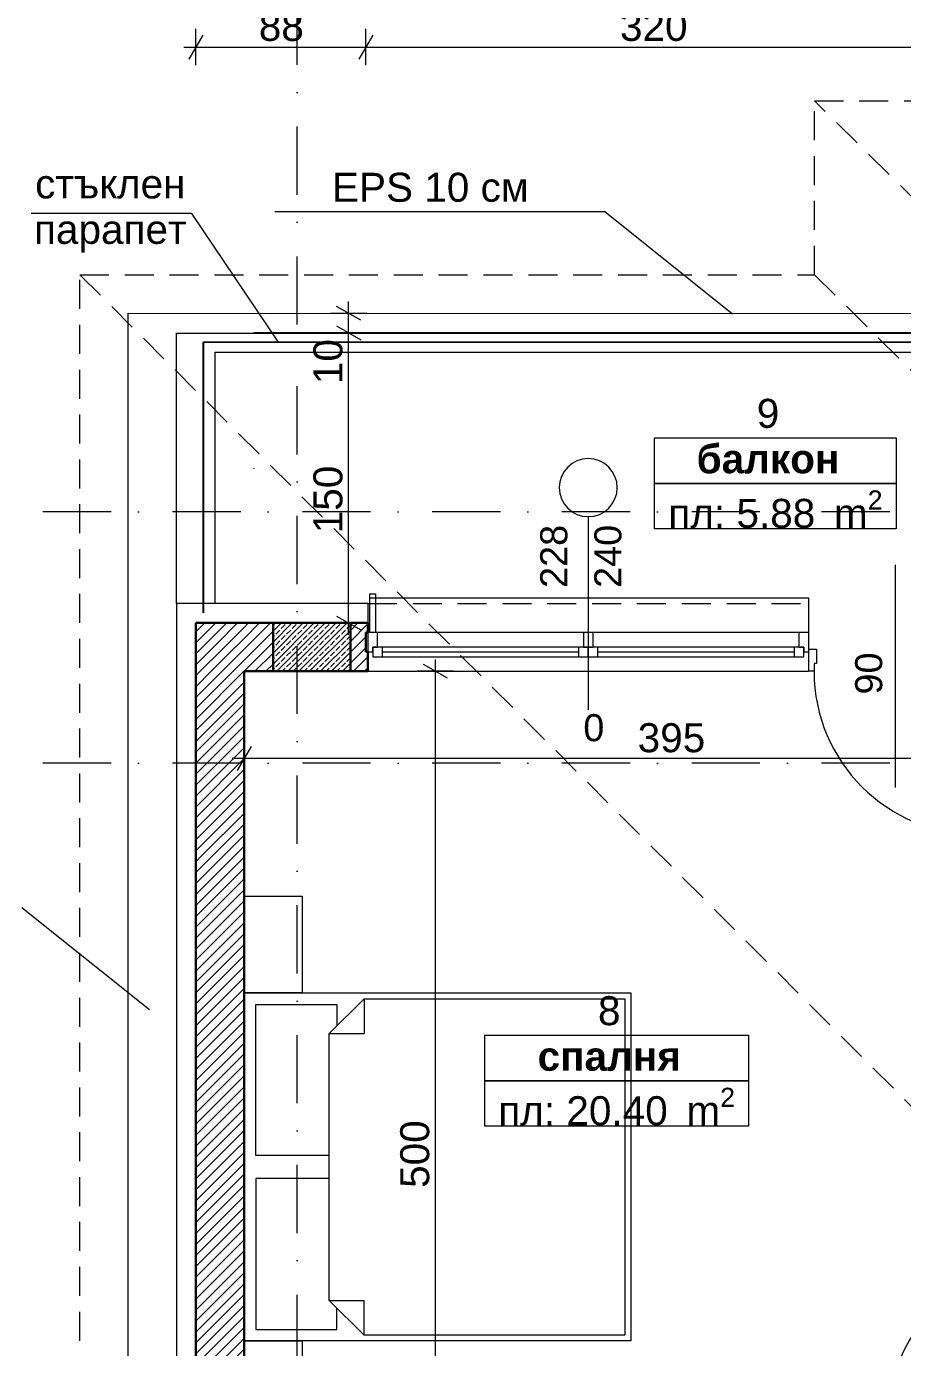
# Model space of a CAD drawing. Header units: centimetres. Extents: x -1463 to 1537, y -1556 to 644.
# Drawn here: x -976 to -523, y -382 to 302 of the extents above; entities that cross this region are included whole.
import ezdxf

# ---------------------------------------------------------------- set-up
doc = ezdxf.new("R2010")
doc.units = ezdxf.units.CM
doc.header["$MEASUREMENT"] = 0
doc.linetypes.add('Dashed', pattern=[23.2, 15, -8.2])
doc.linetypes.add('Dot & Dashed', pattern=[67.027776, 35.277777, -17.638888, 0, -14.111111])
for name, color, linetype in [('fill', 7, 'Continuous'), ('колони', 7, 'Continuous'), ('линии', 7, 'Continuous'), ('обзавеждане', 7, 'Continuous'), ('оси', 7, 'Continuous'), ('парапет', 7, 'Continuous'), ('площи', 7, 'Continuous'), ('размери', 7, 'Continuous'), ('стени', 7, 'Continuous'), ('стълби', 7, 'Continuous')]:
    doc.layers.add(name, color=color, linetype=linetype)
doc.styles.add('GENERATED_STYLE_1', font='arial.ttf')
doc.styles.add('GENERATED_STYLE_2', font='arial.ttf')
doc.styles.add('GENERATED_STYLE_4', font='arial.ttf')
doc.dimstyles.new('GENERATED_STYLE__1', dxfattribs={"dimtxt": 15, "dimasz": 9.5, "dimexe": 0.18, "dimexo": 0.0625, "dimgap": 0, "dimtad": 1, "dimzin": 0, "dimdsep": 46, "dimtxsty": 'GENERATED_STYLE_1', "dimblk": 'ARROWHEAD_2', "dimblk1": 'ARROWHEAD_2', "dimblk2": 'ARROWHEAD_2', "dimcen": 0.09, "dimse1": 1, "dimse2": 1, "dimclrd": 151, "dimclre": 151, "dimclrt": 7, "dimadec": 0, "dimazin": 0, "dimtfac": 1, "dimtdec": 4, "dimtmove": 0, "dimatfit": 3, "dimfxl": 0, "dimtolj": 1, "dimtzin": 0, "dimarcsym": 0})
doc.dimstyles.new('GENERATED_STYLE__2', dxfattribs={"dimtxt": 15, "dimasz": 9.5, "dimexe": 0.18, "dimexo": 0.0625, "dimgap": 0, "dimtad": 1, "dimtih": 1, "dimtoh": 1, "dimzin": 0, "dimdsep": 46, "dimtxsty": 'GENERATED_STYLE_1', "dimblk": 'ARROWHEAD_2', "dimblk1": 'ARROWHEAD_2', "dimblk2": 'ARROWHEAD_2', "dimcen": 0.09, "dimse1": 1, "dimse2": 1, "dimclrd": 151, "dimclre": 151, "dimclrt": 7, "dimadec": 0, "dimazin": 0, "dimtfac": 1, "dimtdec": 4, "dimtmove": 0, "dimatfit": 3, "dimfxl": 0, "dimtolj": 1, "dimtzin": 0, "dimarcsym": 0})
doc.dimstyles.new('GENERATED_STYLE__3', dxfattribs={"dimtxt": 15, "dimasz": 9.5, "dimexe": 0.18, "dimexo": 0.0625, "dimgap": 0, "dimtad": 1, "dimzin": 0, "dimdsep": 46, "dimtxsty": 'GENERATED_STYLE_1', "dimblk": 'ARROWHEAD_2', "dimblk1": 'ARROWHEAD_2', "dimblk2": 'ARROWHEAD_2', "dimcen": 0.09, "dimse1": 1, "dimse2": 1, "dimclrd": 151, "dimclre": 151, "dimclrt": 7, "dimadec": 0, "dimazin": 0, "dimtfac": 1, "dimtdec": 4, "dimtmove": 2, "dimatfit": 3, "dimfxl": 0, "dimtolj": 1, "dimtzin": 0, "dimarcsym": 0})
pattern_1 = [(45, (0, 0), (-2.828427, 2.828427), [])]

# ---------------------------------------------------------------- blocks, each defined once
blk = doc.blocks.new('*D6')
at = {"layer": 'размери', "color": 151, "linetype": 'Continuous', "lineweight": 13}
for p, q in [((-764.5, -531.97), (-764.5, -31.97)), ((-755.13, -531.97), (-773.88, -531.97)), ((-764.5, -543.97), (-764.5, -531.97))]:
    blk.add_line(p, q, dxfattribs=at)
at = {"layer": 'размери', "color": 161, "linetype": 'Continuous', "lineweight": 13}
for p, q in [((-770.75, -528.36), (-758.25, -535.58)), ((-770.75, -540.36), (-758.25, -547.58))]:
    blk.add_line(p, q, dxfattribs=at)
blk = doc.blocks.new('ARROWHEAD_2')
at = {"color": 0, "linetype": 'Continuous', "lineweight": 0}
for p, q in [((0, 0), (-1, 0)), ((-0.378, -0.655), (0.378, 0.655))]:
    blk.add_line(p, q, dxfattribs=at)
blk = doc.blocks.new('*D7')
at = {"layer": 'размери', "color": 151, "linetype": 'Continuous', "lineweight": 13}
for p, q in [((-764.5, -31.97), (-764.5, -25.86)), ((-755.13, -31.97), (-773.88, -31.97)), ((-764.5, -531.97), (-764.5, -31.97))]:
    blk.add_line(p, q, dxfattribs=at)
at = {"layer": 'размери', "color": 161, "linetype": 'Continuous', "lineweight": 13}
for p, q in [((-758.25, -35.58), (-770.75, -28.36)), ((-770.75, -528.36), (-758.25, -535.58))]:
    blk.add_line(p, q, dxfattribs=at)
at = {"layer": 'размери', "color": 7, "lineweight": 30, "insert": (-767.5, -299.13), "char_height": 15, "attachment_point": 7, "rotation": 90, "style": 'GENERATED_STYLE_1'}
blk.add_mtext('\\A1;{\\pql;\\fArial|b0|i0|c204|p0;\\W1.000000;500}', dxfattribs=at)
blk = doc.blocks.new('*D12')
at = {"layer": 'размери', "color": 151, "linetype": 'Continuous', "lineweight": 13}
for p, q in [((-863.44, -67.64), (-863.44, -86.39)), ((-468.44, -67.64), (-468.44, -86.39)), ((-863.44, -77.02), (-869.56, -77.02)), ((-468.44, -77.02), (-863.44, -77.02)), ((-443.44, -77.02), (-468.44, -77.02))]:
    blk.add_line(p, q, dxfattribs=at)
at = {"layer": 'размери', "color": 161, "linetype": 'Continuous', "lineweight": 13}
for p, q in [((-859.83, -70.77), (-867.05, -83.27)), ((-472.05, -83.27), (-464.83, -70.77))]:
    blk.add_line(p, q, dxfattribs=at)
at = {"layer": 'размери', "color": 7, "lineweight": 30, "insert": (-659.89, -74.02), "char_height": 15, "attachment_point": 7, "style": 'GENERATED_STYLE_1'}
blk.add_mtext('\\A1;{\\pql;\\fArial|b0|i0|c204|p0;\\W1.000000;395}', dxfattribs=at)
blk = doc.blocks.new('*D15')
at = {"layer": 'размери', "color": 151, "linetype": 'Continuous', "lineweight": 13}
for p, q in [((-809.41, 143.03), (-809.41, 153.17)), ((-800.04, 143.03), (-818.79, 143.03)), ((-809.41, -6.97), (-809.41, 143.03)), ((-800.04, -6.97), (-818.79, -6.97)), ((-809.41, -13.08), (-809.41, -6.97))]:
    blk.add_line(p, q, dxfattribs=at)
at = {"layer": 'размери', "color": 161, "linetype": 'Continuous', "lineweight": 13}
for p, q in [((-815.66, 146.64), (-803.16, 139.42)), ((-815.66, -3.36), (-803.16, -10.58))]:
    blk.add_line(p, q, dxfattribs=at)
at = {"layer": 'размери', "color": 7, "lineweight": 30, "char_height": 15, "attachment_point": 7, "rotation": 90, "style": 'GENERATED_STYLE_1'}
for s, insert in [('\\A1;{\\pql;\\fArial|b0|i0|c204|p0;\\W1.000000;10}', (-812.41, 116.54)), ('\\A1;{\\pql;\\fArial|b0|i0|c204|p0;\\W1.000000;150}', (-812.41, 39.43))]:
    blk.add_mtext(s, dxfattribs=dict(at, insert=insert))
blk = doc.blocks.new('*D16')
at = {"layer": 'размери', "color": 151, "linetype": 'Continuous', "lineweight": 13}
for p, q in [((-809.41, 153.17), (-809.41, 159.28)), ((-800.04, 153.17), (-818.79, 153.17)), ((-809.41, 143.03), (-809.41, 153.17))]:
    blk.add_line(p, q, dxfattribs=at)
at = {"layer": 'размери', "color": 161, "linetype": 'Continuous', "lineweight": 13}
for p, q in [((-803.16, 149.56), (-815.66, 156.78)), ((-815.66, 146.64), (-803.16, 139.42))]:
    blk.add_line(p, q, dxfattribs=at)
blk = doc.blocks.new('*D28')
at = {"layer": 'размери', "color": 161, "linetype": 'Continuous', "lineweight": 13}
for p, q in [((-1045, -3.36), (-1032.5, -10.58)), ((-1045, -553.36), (-1032.5, -560.58))]:
    blk.add_line(p, q, dxfattribs=at)
at = {"layer": 'размери', "color": 151, "linetype": 'Continuous', "lineweight": 13}
for p, q in [((-1038.75, -556.97), (-1038.75, -6.97)), ((-1029.38, -556.97), (-1048.13, -556.97))]:
    blk.add_line(p, q, dxfattribs=at)
at = {"layer": 'размери', "color": 7, "lineweight": 30, "insert": (-1041.75, -299.13), "char_height": 15, "attachment_point": 7, "rotation": 90, "style": 'GENERATED_STYLE_1'}
blk.add_mtext('\\A1;{\\pql;\\fArial|b0|i0|c204|p0;\\W1.000000;550}', dxfattribs=at)
blk = doc.blocks.new('*D29')
at = {"layer": 'размери', "color": 151, "linetype": 'Continuous', "lineweight": 13}
for p, q in [((-1038.75, 120.53), (-1038.75, 163.03)), ((-1029.38, 120.53), (-1048.13, 120.53)), ((-1038.75, -6.97), (-1038.75, 120.53)), ((-1029.38, -6.97), (-1048.13, -6.97)), ((-1038.75, -556.97), (-1038.75, -6.97))]:
    blk.add_line(p, q, dxfattribs=at)
at = {"layer": 'размери', "color": 161, "linetype": 'Continuous', "lineweight": 13}
for p, q in [((-1045, 124.14), (-1032.5, 116.92)), ((-1045, -3.36), (-1032.5, -10.58))]:
    blk.add_line(p, q, dxfattribs=at)
at = {"layer": 'размери', "color": 7, "lineweight": 30, "char_height": 15, "attachment_point": 7, "rotation": 90, "style": 'GENERATED_STYLE_1'}
for s, insert in [('\\A1;{\\pql;\\fArial|b0|i0|c204|p0;\\W1.000000;42.5}', (-1041.75, 76.88)), ('\\A1;{\\pql;\\fArial|b0|i0|c204|p0;\\W1.000000;127.5}', (-1041.75, 11.02))]:
    blk.add_mtext(s, dxfattribs=dict(at, insert=insert))
blk = doc.blocks.new('*D30')
at = {"layer": 'размери', "color": 151, "linetype": 'Continuous', "lineweight": 13}
for p, q in [((-1038.75, 163.03), (-1038.75, 173.03)), ((-1029.38, 163.03), (-1048.13, 163.03)), ((-1038.75, 120.53), (-1038.75, 163.03))]:
    blk.add_line(p, q, dxfattribs=at)
at = {"layer": 'размери', "color": 161, "linetype": 'Continuous', "lineweight": 13}
for p, q in [((-1045, 166.64), (-1032.5, 159.42)), ((-1045, 124.14), (-1032.5, 116.92))]:
    blk.add_line(p, q, dxfattribs=at)
blk = doc.blocks.new('*D31')
at = {"layer": 'размери', "color": 151, "linetype": 'Continuous', "lineweight": 13}
for p, q in [((-1038.75, 173.03), (-1038.75, 179.14)), ((-1029.38, 173.03), (-1048.13, 173.03)), ((-1038.75, 163.03), (-1038.75, 173.03))]:
    blk.add_line(p, q, dxfattribs=at)
at = {"layer": 'размери', "color": 161, "linetype": 'Continuous', "lineweight": 13}
for p, q in [((-1032.5, 169.42), (-1045, 176.64)), ((-1045, 166.64), (-1032.5, 159.42))]:
    blk.add_line(p, q, dxfattribs=at)
at = {"layer": 'размери', "color": 7, "lineweight": 30, "insert": (-1041.75, 176.64), "char_height": 15, "attachment_point": 7, "rotation": 90, "style": 'GENERATED_STYLE_1'}
blk.add_mtext('\\A1;{\\pql;\\fArial|b0|i0|c204|p0;\\W1.000000;10}', dxfattribs=at)
blk = doc.blocks.new('*D38')
at = {"layer": 'размери', "color": 161, "linetype": 'Continuous', "lineweight": 13}
for p, q in [((-1075, -28.36), (-1062.5, -35.58)), ((-1075, -528.36), (-1062.5, -535.58))]:
    blk.add_line(p, q, dxfattribs=at)
at = {"layer": 'размери', "color": 151, "linetype": 'Continuous', "lineweight": 13}
for p, q in [((-1068.75, -531.97), (-1068.75, -31.97)), ((-1059.38, -531.97), (-1078.13, -531.97))]:
    blk.add_line(p, q, dxfattribs=at)
at = {"layer": 'размери', "color": 7, "lineweight": 30, "char_height": 15, "attachment_point": 7, "rotation": 90, "style": 'GENERATED_STYLE_1'}
for s, insert in [('\\A1;{\\pql;\\fArial|b0|i0|c204|p0;\\W1.000000;25}', (-1071.75, -58.46)), ('\\A1;{\\pql;\\fArial|b0|i0|c204|p0;\\W1.000000;500}', (-1071.75, -310.57))]:
    blk.add_mtext(s, dxfattribs=dict(at, insert=insert))
blk = doc.blocks.new('*D39')
at = {"layer": 'размери', "color": 151, "linetype": 'Continuous', "lineweight": 13}
for p, q in [((-1068.75, -6.97), (-1068.75, 138.03)), ((-1059.38, -6.97), (-1078.13, -6.97)), ((-1068.75, -31.97), (-1068.75, -6.97)), ((-1059.38, -31.97), (-1078.13, -31.97)), ((-1068.75, -531.97), (-1068.75, -31.97))]:
    blk.add_line(p, q, dxfattribs=at)
at = {"layer": 'размери', "color": 161, "linetype": 'Continuous', "lineweight": 13}
for p, q in [((-1075, -3.36), (-1062.5, -10.58)), ((-1075, -28.36), (-1062.5, -35.58))]:
    blk.add_line(p, q, dxfattribs=at)
blk = doc.blocks.new('*D40')
at = {"layer": 'размери', "color": 151, "linetype": 'Continuous', "lineweight": 13}
for p, q in [((-1068.75, 138.03), (-1068.75, 163.03)), ((-1059.38, 138.03), (-1078.13, 138.03)), ((-1068.75, -6.97), (-1068.75, 138.03))]:
    blk.add_line(p, q, dxfattribs=at)
at = {"layer": 'размери', "color": 161, "linetype": 'Continuous', "lineweight": 13}
for p, q in [((-1075, 141.64), (-1062.5, 134.42)), ((-1075, -3.36), (-1062.5, -10.58))]:
    blk.add_line(p, q, dxfattribs=at)
at = {"layer": 'размери', "color": 7, "lineweight": 30, "char_height": 15, "attachment_point": 7, "rotation": 90, "style": 'GENERATED_STYLE_1'}
for s, insert in [('\\A1;{\\pql;\\fArial|b0|i0|c204|p0;\\W1.000000;25}', (-1071.75, 111.54)), ('\\A1;{\\pql;\\fArial|b0|i0|c204|p0;\\W1.000000;145}', (-1071.75, 36.93))]:
    blk.add_mtext(s, dxfattribs=dict(at, insert=insert))
blk = doc.blocks.new('*D41')
at = {"layer": 'размери', "color": 151, "linetype": 'Continuous', "lineweight": 13}
for p, q in [((-1068.75, 163.03), (-1068.75, 173.03)), ((-1059.38, 163.03), (-1078.13, 163.03)), ((-1068.75, 138.03), (-1068.75, 163.03))]:
    blk.add_line(p, q, dxfattribs=at)
at = {"layer": 'размери', "color": 161, "linetype": 'Continuous', "lineweight": 13}
for p, q in [((-1075, 166.64), (-1062.5, 159.42)), ((-1075, 141.64), (-1062.5, 134.42))]:
    blk.add_line(p, q, dxfattribs=at)
blk = doc.blocks.new('*D42')
at = {"layer": 'размери', "color": 151, "linetype": 'Continuous', "lineweight": 13}
for p, q in [((-1068.75, 173.03), (-1068.75, 179.14)), ((-1059.38, 173.03), (-1078.13, 173.03)), ((-1068.75, 163.03), (-1068.75, 173.03))]:
    blk.add_line(p, q, dxfattribs=at)
at = {"layer": 'размери', "color": 161, "linetype": 'Continuous', "lineweight": 13}
for p, q in [((-1062.5, 169.42), (-1075, 176.64)), ((-1075, 166.64), (-1062.5, 159.42))]:
    blk.add_line(p, q, dxfattribs=at)
at = {"layer": 'размери', "color": 7, "lineweight": 30, "insert": (-1071.75, 176.64), "char_height": 15, "attachment_point": 7, "rotation": 90, "style": 'GENERATED_STYLE_1'}
blk.add_mtext('\\A1;{\\pql;\\fArial|b0|i0|c204|p0;\\W1.000000;10}', dxfattribs=at)
blk = doc.blocks.new('*D43')
at = {"layer": 'размери', "color": 151, "linetype": 'Continuous', "lineweight": 13}
for p, q in [((-1098.75, 173.03), (-1098.75, 179.14)), ((-1089.38, 173.03), (-1108.13, 173.03)), ((-1098.75, -1076.97), (-1098.75, 173.03)), ((-1089.38, -1076.97), (-1108.13, -1076.97)), ((-1098.75, -1083.08), (-1098.75, -1076.97))]:
    blk.add_line(p, q, dxfattribs=at)
at = {"layer": 'размери', "color": 161, "linetype": 'Continuous', "lineweight": 13}
for p, q in [((-1092.5, 169.42), (-1105, 176.64)), ((-1105, -1073.36), (-1092.5, -1080.58))]:
    blk.add_line(p, q, dxfattribs=at)
at = {"layer": 'размери', "color": 7, "lineweight": 30, "insert": (-1101.75, -477.71), "char_height": 15, "attachment_point": 7, "rotation": 90, "style": 'GENERATED_STYLE_1'}
blk.add_mtext('\\A1;{\\pql;\\fArial|b0|i0|c204|p0;\\W1.000000;1\xa0250}', dxfattribs=at)
blk = doc.blocks.new('*D49')
at = {"layer": 'размери', "color": 151, "linetype": 'Continuous', "lineweight": 13}
for p, q in [((-1128.75, 173.03), (-1128.75, 179.14)), ((-1119.38, 173.03), (-1138.13, 173.03)), ((-1128.75, 50.53), (-1128.75, 173.03))]:
    blk.add_line(p, q, dxfattribs=at)
at = {"layer": 'размери', "color": 161, "linetype": 'Continuous', "lineweight": 13}
for p, q in [((-1122.5, 169.42), (-1135, 176.64)), ((-1135, 54.14), (-1122.5, 46.92))]:
    blk.add_line(p, q, dxfattribs=at)
at = {"layer": 'размери', "color": 7, "lineweight": 30, "insert": (-1131.75, 86.04), "char_height": 15, "attachment_point": 7, "rotation": 90, "style": 'GENERATED_STYLE_1'}
blk.add_mtext('\\A1;{\\pql;\\fArial|b0|i0|c204|p0;\\W1.000000;122.5}', dxfattribs=at)
blk = doc.blocks.new('*D73')
at = {"layer": 'размери', "color": 151, "linetype": 'Continuous', "lineweight": 13}
for p, q in [((641.02, 173.03), (641.02, 179.14)), ((650.39, 173.03), (631.64, 173.03)), ((641.02, -1076.97), (641.02, 173.03)), ((650.39, -1076.97), (631.64, -1076.97)), ((641.02, -1083.08), (641.02, -1076.97))]:
    blk.add_line(p, q, dxfattribs=at)
at = {"layer": 'размери', "color": 161, "linetype": 'Continuous', "lineweight": 13}
for p, q in [((647.27, 169.42), (634.77, 176.64)), ((634.77, -1073.36), (647.27, -1080.58))]:
    blk.add_line(p, q, dxfattribs=at)
at = {"layer": 'размери', "color": 7, "lineweight": 30, "insert": (638.02, -477.71), "char_height": 15, "attachment_point": 7, "rotation": 90, "style": 'GENERATED_STYLE_1'}
blk.add_mtext('\\A1;{\\pql;\\fArial|b0|i0|c204|p0;\\W1.000000;1\xa0250}', dxfattribs=at)
blk = doc.blocks.new('*D80')
at = {"layer": 'размери', "color": 161, "linetype": 'Continuous', "lineweight": 13}
for p, q in [((-884.83, 297.11), (-892.05, 284.61)), ((-796.83, 297.11), (-804.05, 284.61))]:
    blk.add_line(p, q, dxfattribs=at)
at = {"layer": 'размери', "color": 151, "linetype": 'Continuous', "lineweight": 13}
for p, q in [((-888.44, 281.49), (-888.44, 300.24)), ((-800.44, 281.49), (-800.44, 300.24)), ((-894.56, 290.86), (-888.44, 290.86)), ((-888.44, 290.86), (-800.44, 290.86))]:
    blk.add_line(p, q, dxfattribs=at)
at = {"layer": 'размери', "color": 7, "lineweight": 30, "insert": (-855.88, 293.86), "char_height": 15, "attachment_point": 7, "style": 'GENERATED_STYLE_1'}
blk.add_mtext('\\A1;{\\pql;\\fArial|b0|i0|c204|p0;\\W1.000000;88}', dxfattribs=at)
blk = doc.blocks.new('*D81')
at = {"layer": 'размери', "color": 161, "linetype": 'Continuous', "lineweight": 13}
for p, q in [((-796.83, 297.11), (-804.05, 284.61)), ((-476.83, 297.11), (-484.05, 284.61))]:
    blk.add_line(p, q, dxfattribs=at)
at = {"layer": 'размери', "color": 151, "linetype": 'Continuous', "lineweight": 13}
for p, q in [((-800.44, 281.49), (-800.44, 300.24)), ((-480.44, 281.49), (-480.44, 300.24)), ((-800.44, 290.86), (-480.44, 290.86))]:
    blk.add_line(p, q, dxfattribs=at)
at = {"layer": 'размери', "color": 7, "lineweight": 30, "char_height": 15, "attachment_point": 7, "style": 'GENERATED_STYLE_1'}
for s, insert in [('\\A1;{\\pql;\\fArial|b0|i0|c204|p0;\\W1.000000;320}', (-669.05, 293.86)), ('\\A1;{\\pql;\\fArial|b0|i0|c204|p0;\\W1.000000;12}', (-506.94, 293.86))]:
    blk.add_mtext(s, dxfattribs=dict(at, insert=insert))
blk = doc.blocks.new('*D89')
at = {"layer": 'размери', "color": 151, "linetype": 'Continuous', "lineweight": 13}
for p, q in [((-898.44, 311.49), (-898.44, 330.24)), ((-888.44, 311.49), (-888.44, 330.24)), ((-904.56, 320.86), (-898.44, 320.86)), ((-898.44, 320.86), (-888.44, 320.86))]:
    blk.add_line(p, q, dxfattribs=at)
at = {"layer": 'размери', "color": 161, "linetype": 'Continuous', "lineweight": 13}
for p, q in [((-894.83, 327.11), (-902.05, 314.61)), ((-884.83, 327.11), (-892.05, 314.61))]:
    blk.add_line(p, q, dxfattribs=at)
at = {"layer": 'размери', "color": 7, "lineweight": 30, "insert": (-924.94, 323.86), "char_height": 15, "attachment_point": 7, "style": 'GENERATED_STYLE_1'}
blk.add_mtext('\\A1;{\\pql;\\fArial|b0|i0|c204|p0;\\W1.000000;10}', dxfattribs=at)
blk = doc.blocks.new('*D90')
at = {"layer": 'размери', "color": 151, "linetype": 'Continuous', "lineweight": 13}
for p, q in [((-888.44, 311.49), (-888.44, 330.24)), ((-863.44, 311.49), (-863.44, 330.24)), ((-888.44, 320.86), (-863.44, 320.86))]:
    blk.add_line(p, q, dxfattribs=at)
at = {"layer": 'размери', "color": 161, "linetype": 'Continuous', "lineweight": 13}
for p, q in [((-884.83, 327.11), (-892.05, 314.61)), ((-859.83, 327.11), (-867.05, 314.61))]:
    blk.add_line(p, q, dxfattribs=at)
blk = doc.blocks.new('*D91')
at = {"layer": 'размери', "color": 151, "linetype": 'Continuous', "lineweight": 13}
for p, q in [((-863.44, 311.49), (-863.44, 330.24)), ((-468.44, 311.49), (-468.44, 330.24)), ((-863.44, 320.86), (-468.44, 320.86))]:
    blk.add_line(p, q, dxfattribs=at)
at = {"layer": 'размери', "color": 161, "linetype": 'Continuous', "lineweight": 13}
for p, q in [((-859.83, 327.11), (-867.05, 314.61)), ((-464.83, 327.11), (-472.05, 314.61))]:
    blk.add_line(p, q, dxfattribs=at)
at = {"layer": 'размери', "color": 7, "lineweight": 30, "char_height": 15, "attachment_point": 7, "style": 'GENERATED_STYLE_1'}
for s, insert in [('\\A1;{\\pql;\\fArial|b0|i0|c204|p0;\\W1.000000;25}', (-859.83, 323.86)), ('\\A1;{\\pql;\\fArial|b0|i0|c204|p0;\\W1.000000;395}', (-683.1, 323.86)), ('\\A1;{\\pql;\\fArial|b0|i0|c204|p0;\\W1.000000;25}', (-494.94, 323.86))]:
    blk.add_mtext(s, dxfattribs=dict(at, insert=insert))
blk = doc.blocks.new('*D98')
at = {"layer": 'размери', "color": 151, "linetype": 'Continuous', "lineweight": 13}
for p, q in [((-898.44, 371.49), (-898.44, 390.24)), ((-835.94, 371.49), (-835.94, 390.24)), ((-904.56, 380.86), (-898.44, 380.86)), ((-898.44, 380.86), (-835.94, 380.86))]:
    blk.add_line(p, q, dxfattribs=at)
at = {"layer": 'размери', "color": 161, "linetype": 'Continuous', "lineweight": 13}
for p, q in [((-894.83, 387.11), (-902.05, 374.61)), ((-832.33, 387.11), (-839.55, 374.61))]:
    blk.add_line(p, q, dxfattribs=at)
at = {"layer": 'размери', "color": 7, "lineweight": 30, "insert": (-887.21, 383.86), "char_height": 15, "attachment_point": 7, "style": 'GENERATED_STYLE_1'}
blk.add_mtext('\\A1;{\\pql;\\fArial|b0|i0|c204|p0;\\W1.000000;62.5}', dxfattribs=at)
blk = doc.blocks.new('*D131')
at = {"layer": 'размери', "color": 161, "linetype": 'Continuous', "lineweight": 13}
for p, q in [((-894.83, 357.11), (-902.05, 344.61)), ((422.95, 344.61), (430.17, 357.11))]:
    blk.add_line(p, q, dxfattribs=at)
at = {"layer": 'размери', "color": 151, "linetype": 'Continuous', "lineweight": 13}
for p, q in [((-898.44, 341.49), (-898.44, 360.24)), ((426.56, 341.49), (426.56, 360.24)), ((-904.56, 350.86), (-898.44, 350.86)), ((-898.44, 350.86), (426.56, 350.86)), ((426.56, 350.86), (432.67, 350.86))]:
    blk.add_line(p, q, dxfattribs=at)
at = {"layer": 'размери', "color": 7, "lineweight": 30, "insert": (-261.68, 353.86), "char_height": 15, "attachment_point": 7, "style": 'GENERATED_STYLE_1'}
blk.add_mtext('\\A1;{\\pql;\\fArial|b0|i0|c204|p0;\\W1.000000;1\xa0325}', dxfattribs=at)

msp = doc.modelspace()

# ---------------------------------------------------------------- hatches: boundary and pattern name
at = {"layer": 'fill', "linetype": 'Continuous', "lineweight": 13}
h = msp.add_hatch(dxfattribs=at)
h.set_pattern_fill('Common_Brick', color=253, style=0, pattern_type=2)
h.set_pattern_definition(pattern_1)
h.paths.add_polyline_path([(-863.443, -31.968), (-888.443, -6.968), (-888.443, -31.968)])
h = msp.add_hatch(dxfattribs=at)
h.set_pattern_fill('Common_Brick', color=253, style=0, pattern_type=2)
h.set_pattern_definition(pattern_1)
h.paths.add_polyline_path([(-863.443, -6.968), (-888.443, -6.968), (-863.443, -31.968)])
h = msp.add_hatch(dxfattribs=at)
h.set_pattern_fill('Common_Brick', color=253, style=0, pattern_type=2)
h.set_pattern_definition(pattern_1)
h.paths.add_polyline_path([(-863.443, -31.968), (-848.443, -31.968), (-848.443, -6.968), (-863.443, -6.968)])
at = {"layer": 'fill', "linetype": 'Continuous', "lineweight": 5}
h = msp.add_hatch(dxfattribs=at)
h.set_pattern_fill('Solid___Dashed', style=0, pattern_type=2)
h.set_pattern_definition([(45, (0, 0), (-2.828427, 2.828427), []), (45, (-1.4142, 1.4142), (-2.828427, 2.828427), [3, -1])])
h.paths.add_polyline_path([(-808.443, -31.968), (-808.443, -6.968), (-848.443, -6.968), (-848.443, -31.968)])
at = {"layer": 'fill', "linetype": 'Continuous', "lineweight": 13}
h = msp.add_hatch(dxfattribs=at)
h.set_pattern_fill('Common_Brick', color=253, style=0, pattern_type=2)
h.set_pattern_definition(pattern_1)
h.paths.add_polyline_path([(-808.443, -31.968), (-799.443, -31.968), (-799.443, -21.968), (-800.443, -21.968), (-800.443, -11.968), (-799.443, -11.968), (-799.443, -6.968), (-808.443, -6.968)])
h = msp.add_hatch(dxfattribs=at)
h.set_pattern_fill('Common_Brick', color=253, style=0, pattern_type=2)
h.set_pattern_definition(pattern_1)
h.paths.add_polyline_path([(-888.443, -31.968), (-888.443, -127.125), (-863.443, -127.125), (-863.443, -31.968)])
h = msp.add_hatch(dxfattribs=at)
h.set_pattern_fill('Common_Brick', color=253, style=0, pattern_type=2)
h.set_pattern_definition(pattern_1)
h.paths.add_polyline_path([(-863.443, -531.968), (-863.443, -127.125), (-888.443, -127.125), (-888.443, -531.968)])

# ---------------------------------------------------------------- linework, layer by layer
at = {"layer": 'колони', "color": 7, "linetype": 'Continuous', "lineweight": 30}
msp.add_lwpolyline([(-808.443, -31.968), (-808.443, -6.968), (-848.443, -6.968), (-848.443, -31.968)], close=True, dxfattribs=at)
at = {"layer": 'линии', "color": 7, "linetype": 'Dashed', "lineweight": 13}
for p, q in [((-568.443, 263.032), (131.557, 263.032)), ((-568.443, 173.115), (-568.443, 263.032)), ((-215.943, -84.468), (-568.443, 263.032)), ((-948.443, -1166.968), (-948.443, 173.115)), ((-948.443, 173.115), (-568.443, 173.115)), ((-948.369, 173.115), (-278.364, -496.889)), ((-568.443, 173.115), (-215.943, -175.026))]:
    msp.add_line(p, q, dxfattribs=at)
at = {"layer": 'линии', "color": 7, "linetype": 'Continuous', "lineweight": 13}
for p, q in [((-847.633, 205.775), (-676.824, 205.775)), ((-676.824, 205.775), (-610.85, 152.982)), ((-890.693, 204.81), (-973.69, 204.81)), ((-890.693, 204.81), (-845.836, 138.204)), ((-923.443, -566.968), (-923.443, 153.2)), ((-923.443, 153.2), (-478.447, 153.099)), ((-978.446, -154.078), (-912.472, -206.871))]:
    msp.add_line(p, q, dxfattribs=at)
at = {"layer": 'обзавеждане', "color": 102, "linetype": 'Continuous', "lineweight": 15}
for p, q in [((-863.443, -198.292), (-863.443, -148.292)), ((-863.443, -148.292), (-833.443, -148.292)), ((-833.443, -148.292), (-833.443, -198.292)), ((-833.443, -198.292), (-863.443, -198.292)), ((-863.443, -378.292), (-863.443, -198.292)), ((-863.443, -198.292), (-663.443, -198.292)), ((-857.443, -282.292), (-857.443, -204.292)), ((-857.443, -204.292), (-815.443, -204.292)), ((-819.443, -219.292), (-801.443, -201.292)), ((-815.443, -204.292), (-815.443, -215.292)), ((-801.443, -201.292), (-666.443, -201.292)), ((-801.443, -201.292), (-801.443, -219.292)), ((-666.443, -201.292), (-666.443, -288.292)), ((-663.443, -198.292), (-663.443, -378.292)), ((-815.443, -215.292), (-819.443, -219.292)), ((-819.443, -288.292), (-819.443, -219.292)), ((-819.443, -219.292), (-801.443, -219.292)), ((-819.443, -282.292), (-857.443, -282.292)), ((-819.443, -357.292), (-819.443, -288.292)), ((-666.443, -288.292), (-666.443, -375.292)), ((-819.443, -294.292), (-857.443, -294.292)), ((-857.443, -294.292), (-857.443, -372.292)), ((-815.443, -361.292), (-819.443, -357.292)), ((-801.443, -375.292), (-819.443, -357.292)), ((-819.443, -357.292), (-801.443, -357.292)), ((-815.443, -372.292), (-815.443, -361.292)), ((-801.443, -375.292), (-801.443, -357.292)), ((-857.443, -372.292), (-815.443, -372.292)), ((-666.443, -375.292), (-801.443, -375.292)), ((-863.443, -428.292), (-863.443, -378.292)), ((-863.443, -378.292), (-833.443, -378.292)), ((-663.443, -378.292), (-863.443, -378.292)), ((-833.443, -378.292), (-833.443, -428.292))]:
    msp.add_line(p, q, dxfattribs=at)
at = {"layer": 'оси', "color": 102, "linetype": 'Dot & Dashed', "lineweight": 15}
for p, q in [((-835.943, -1262.312), (-835.943, 355.59)), ((611.639, 50.532), (-1119.914, 50.532)), ((611.639, -79.468), (-1119.914, -79.468))]:
    msp.add_line(p, q, dxfattribs=at)
at = {"layer": 'парапет', "color": 171, "linetype": 'Continuous', "lineweight": 13}
for p, q in [((-898.443, 142.982), (-764.016, 142.982)), ((-898.443, 73.032), (-898.443, 142.982)), ((-764.016, 143.082), (-858.493, 143.082)), ((-669.589, 143.082), (-764.016, 143.082)), ((-764.016, 142.982), (-669.589, 142.982)), ((-575.162, 143.082), (-669.589, 143.082)), ((-669.589, 142.982), (-575.162, 142.982)), ((-480.734, 143.082), (-575.162, 143.082)), ((-575.162, 142.982), (-480.734, 142.982)), ((-898.443, 3.032), (-898.443, 73.032)), ((-858.493, 3.032), (-858.393, 3.032))]:
    msp.add_line(p, q, dxfattribs=at)
at = {"layer": 'парапет', "color": 30, "linetype": 'Continuous', "lineweight": 20}
for p, q in [((-884.592, 68.254), (-884.592, 138.304)), ((-884.592, 138.304), (-788.298, 138.304)), ((-884.492, 138.204), (-884.492, 68.254)), ((-788.298, 138.204), (-884.492, 138.204)), ((-788.298, 138.304), (-692.055, 138.304)), ((-692.055, 138.204), (-788.298, 138.204)), ((-692.055, 138.304), (-595.811, 138.304)), ((-595.811, 138.204), (-692.055, 138.204)), ((-595.811, 138.304), (-478.443, 138.304)), ((-478.443, 138.204), (-595.811, 138.204)), ((-884.592, -1.746), (-884.592, 68.254)), ((-884.492, 68.254), (-884.492, -1.746)), ((-884.492, -1.746), (-884.592, -1.746))]:
    msp.add_line(p, q, dxfattribs=at)
for points in [[(-788.348, 138.204), (-788.348, 138.304), (-788.248, 138.304), (-788.248, 138.204)], [(-692.105, 138.204), (-692.105, 138.304), (-692.005, 138.304), (-692.005, 138.204)], [(-595.861, 138.204), (-595.861, 138.304), (-595.761, 138.304), (-595.761, 138.204)], [(-884.492, 68.204), (-884.592, 68.204), (-884.592, 68.304), (-884.492, 68.304)]]:
    msp.add_lwpolyline(points, close=True, dxfattribs=at)
at = {"layer": 'парапет', "color": 161, "linetype": 'Continuous', "lineweight": 13}
for points in [[(-763.966, 142.982), (-763.966, 143.082), (-764.066, 143.082), (-764.066, 142.982)], [(-669.539, 142.982), (-669.539, 143.082), (-669.639, 143.082), (-669.639, 142.982)], [(-575.112, 142.982), (-575.112, 143.082), (-575.212, 143.082), (-575.212, 142.982)], [(-858.393, 73.082), (-858.493, 73.082), (-858.493, 72.982), (-858.393, 72.982)]]:
    msp.add_lwpolyline(points, close=True, dxfattribs=at)
at = {"layer": 'площи', "color": 5, "linetype": 'Continuous', "lineweight": 13}
for p, q in [((-651.126, 88.811), (-526.104, 88.811)), ((-651.126, 65.239), (-651.126, 88.811)), ((-526.104, 88.811), (-526.104, 65.239)), ((-526.104, 65.239), (-651.126, 65.239)), ((-651.126, 65.239), (-526.104, 65.239)), ((-651.126, 41.668), (-651.126, 65.239)), ((-526.104, 65.239), (-526.104, 41.668)), ((-526.104, 41.668), (-651.126, 41.668)), ((-738.954, -220.125), (-602.549, -220.125)), ((-738.954, -243.697), (-738.954, -220.125)), ((-602.549, -220.125), (-602.549, -243.697)), ((-602.549, -243.697), (-738.954, -243.697)), ((-738.954, -243.697), (-602.549, -243.697)), ((-738.954, -267.268), (-738.954, -243.697)), ((-602.549, -243.697), (-602.549, -267.268)), ((-602.549, -267.268), (-738.954, -267.268))]:
    msp.add_line(p, q, dxfattribs=at)
at = {"layer": 'стени', "color": 161, "linetype": 'Continuous', "lineweight": 13}
for p, q in [((-685.443, 48.032), (-685.443, -51.968)), ((-526.443, -91.968), (-526.443, 23.032))]:
    msp.add_line(p, q, dxfattribs=at)
at = {"layer": 'стени', "color": 30, "linetype": 'Continuous', "lineweight": 20}
for p, q in [((-798.443, -11.968), (-798.443, 8.032)), ((-798.443, 8.032), (-795.443, 8.032)), ((-795.443, 8.032), (-795.443, -11.968)), ((-799.443, 3.032), (-806.443, 3.032)), ((-799.443, 3.032), (-806.443, 3.032)), ((-799.443, 3.032), (-806.443, 3.032)), ((-799.443, 3.032), (-799.443, -6.968)), ((-799.443, 3.032), (-799.443, -6.968)), ((-799.443, 3.032), (-799.443, -6.968)), ((-799.443, 3.032), (-799.443, -6.968)), ((-799.443, 3.032), (-799.443, -6.968)), ((-795.443, -11.968), (-798.443, -11.968))]:
    msp.add_line(p, q, dxfattribs=at)
at = {"layer": 'стени', "color": 30, "linetype": 'Dashed', "lineweight": 13}
msp.add_line((-799.443, 3.032), (-571.443, 3.032), dxfattribs=at)
at = {"layer": 'стени', "color": 30, "linetype": 'Continuous', "lineweight": 13}
for p, q in [((-798.443, 3.032), (-798.443, 6.032)), ((-798.443, 6.032), (-571.443, 6.032)), ((-571.443, 6.032), (-571.443, -31.968)), ((-794.443, -11.968), (-799.443, -11.968)), ((-799.443, -11.968), (-799.443, -21.968)), ((-794.443, -19.468), (-794.443, -11.968)), ((-687.943, -11.968), (-794.443, -11.968)), ((-685.443, -11.968), (-687.943, -11.968)), ((-687.943, -11.968), (-687.943, -19.468)), ((-682.943, -11.968), (-685.443, -11.968)), ((-682.943, -19.468), (-682.943, -11.968)), ((-576.443, -11.968), (-682.943, -11.968)), ((-571.443, -11.968), (-576.443, -11.968)), ((-576.443, -11.968), (-576.443, -19.468)), ((-796.943, -21.968), (-796.943, -19.468)), ((-796.943, -19.468), (-794.443, -19.468)), ((-791.943, -19.468), (-796.943, -19.468)), ((-796.943, -19.468), (-796.943, -24.468)), ((-791.943, -24.468), (-791.943, -19.468)), ((-690.443, -19.468), (-791.943, -19.468)), ((-685.443, -19.468), (-690.443, -19.468)), ((-690.443, -19.468), (-690.443, -24.468)), ((-687.943, -19.468), (-685.443, -19.468)), ((-685.443, -19.468), (-685.443, -21.968)), ((-685.443, -24.468), (-685.443, -19.468)), ((-685.443, -21.968), (-685.443, -19.468)), ((-685.443, -19.468), (-682.943, -19.468)), ((-680.443, -19.468), (-685.443, -19.468)), ((-685.443, -19.468), (-685.443, -24.468)), ((-680.443, -24.468), (-680.443, -19.468)), ((-578.943, -19.468), (-680.443, -19.468)), ((-573.943, -19.468), (-578.943, -19.468)), ((-578.943, -19.468), (-578.943, -24.468)), ((-576.443, -19.468), (-573.943, -19.468)), ((-573.943, -19.468), (-573.943, -21.968)), ((-573.943, -24.468), (-573.943, -19.468)), ((-571.443, -20.468), (-567.443, -20.468)), ((-567.443, -20.468), (-567.443, -27.968)), ((-799.443, -21.968), (-796.943, -21.968)), ((-796.943, -24.468), (-791.943, -24.468)), ((-791.943, -21.968), (-690.443, -21.968)), ((-791.943, -24.468), (-690.443, -24.468)), ((-791.943, -24.468), (-690.443, -24.468)), ((-690.443, -24.468), (-685.443, -24.468)), ((-685.443, -24.468), (-680.443, -24.468)), ((-680.443, -21.968), (-578.943, -21.968)), ((-680.443, -24.468), (-578.943, -24.468)), ((-680.443, -24.468), (-578.943, -24.468)), ((-578.943, -24.468), (-573.943, -24.468)), ((-573.943, -21.968), (-571.443, -21.968)), ((-799.443, -31.968), (-571.443, -31.968)), ((-568.643, -31.968), (-571.443, -31.968)), ((-567.443, -27.968), (-568.643, -27.968)), ((-568.643, -27.968), (-568.643, -31.968))]:
    msp.add_line(p, q, dxfattribs=at)
at = {"layer": 'стени', "color": 7, "linetype": 'Continuous', "lineweight": 30}
for p, q in [((-888.443, -6.968), (-888.443, -31.968)), ((-863.443, -6.968), (-888.443, -6.968)), ((-888.443, -6.968), (-888.443, -31.968)), ((-848.443, -6.968), (-863.443, -6.968)), ((-799.443, -6.968), (-808.443, -6.968)), ((-799.443, -11.968), (-800.443, -11.968)), ((-800.443, -11.968), (-800.443, -21.968)), ((-800.443, -11.968), (-800.443, -21.968)), ((-799.443, -11.968), (-800.443, -11.968)), ((-799.443, -11.968), (-800.443, -11.968)), ((-799.443, -6.968), (-799.443, -11.968)), ((-799.443, -6.968), (-799.443, -11.968)), ((-799.443, -6.968), (-799.443, -11.968)), ((-799.443, -6.968), (-799.443, -11.968)), ((-799.443, -6.968), (-799.443, -11.968)), ((-800.443, -21.968), (-799.443, -21.968)), ((-800.443, -21.968), (-799.443, -21.968)), ((-800.443, -21.968), (-799.443, -21.968)), ((-799.443, -21.968), (-799.443, -31.968)), ((-799.443, -21.968), (-799.443, -31.968)), ((-888.443, -31.968), (-888.443, -127.125)), ((-888.443, -127.125), (-888.443, -531.968))]:
    msp.add_line(p, q, dxfattribs=at)
at = {"layer": 'стени', "color": 251, "linetype": 'Continuous', "lineweight": 13}
for points in [[(-858.443, 143.032), (-838.443, 143.032)], [(-478.443, 143.032), (-838.443, 143.032)], [(-878.493, 3.032), (-878.493, 133.032)], [(-878.493, 133.032), (-478.443, 133.032)], [(-838.443, 3.032), (-858.443, 3.032)]]:
    msp.add_lwpolyline(points, dxfattribs=at)
at = {"layer": 'стени', "color": 161, "linetype": 'Continuous', "lineweight": 13}
msp.add_lwpolyline([(-670.443, 63.032, 1), (-700.443, 63.032, 1)], format="xyb", close=True, dxfattribs=at)
at = {"layer": 'стени', "color": 30, "linetype": 'Continuous', "lineweight": 20}
for points in [[(-898.443, 3.032), (-898.443, -6.968)], [(-799.443, 3.032), (-898.443, 3.032)], [(-898.443, -6.968), (-898.443, -127.125)], [(-898.443, -127.125), (-898.443, -566.968)]]:
    msp.add_lwpolyline(points, dxfattribs=at)
at = {"layer": 'стени', "color": 7, "linetype": 'Continuous', "lineweight": 30}
for points in [[(-863.443, -31.968), (-848.443, -31.968)], [(-863.443, -127.125), (-863.443, -31.968)], [(-808.443, -31.968), (-799.443, -31.968)], [(-863.443, -531.968), (-863.443, -127.125)]]:
    msp.add_lwpolyline(points, dxfattribs=at)
at = {"layer": 'стени', "color": 8, "linetype": 'Continuous', "lineweight": 15}
for centre, radius, start, end in [((-484.243, -31.968), 84.4, 180, 270), ((-455.443, -416.166), 74.4, 90, 180)]:
    msp.add_arc(centre, radius, start, end, dxfattribs=at)

# ---------------------------------------------------------------- texts
at = {"layer": 'площи', "color": 161, "linetype": 'Continuous', "lineweight": 13, "char_height": 15, "attachment_point": 2}
for s, insert, style in [('\\A1;{\\pqc;\\pt0,50;\\fArial|b0|i0|c204|p0;\\W1.000000;9\\fArial|b0|i0|c204|p0;\\W1.000000;\\A1{\\H.66x;\\S^  ;}\\fArial|b0|i0|c204|p0;\\W1.000000;\\fArial|b0|i0|c204|p0;\\W1.000000;\\A1{\\H.66x;\\S^  ;}}', (-588.615, 108.954), 'GENERATED_STYLE_1'), ('\\A1;{\\pqc;\\pt0,50;\\fArial|b1|i0|c204|p0;\\W1.000000;балкон\\fArial|b1|i0|c204|p0;\\W1.000000;\\A1{\\H.66x;\\S^  ;}\\fArial|b1|i0|c204|p0;\\W1.000000;\\fArial|b1|i0|c204|p0;\\W1.000000;\\A1{\\H.66x;\\S^  ;}}', (-588.615, 85.449), 'GENERATED_STYLE_2'), ('\\A1;{\\pqc;\\pt0,50;\\fArial|b0|i0|c204|p0;\\W1.000000;пл: 5.88\\fArial|b0|i0|c204|p0;\\W1.000000;\\A1{\\H.66x;\\S^  ;}\\fArial|b0|i0|c204|p0;\\W1.000000; m\\fArial|b0|i0|c204|p0;\\W1.000000;\\A1{\\H.66x;\\S2^  ;}}', (-588.615, 61.597), 'GENERATED_STYLE_1'), ('\\A1;{\\pqc;\\pt0,50;\\fArial|b0|i0|c204|p0;\\W1.000000;8\\fArial|b0|i0|c204|p0;\\W1.000000;\\A1{\\H.66x;\\S^  ;}\\fArial|b0|i0|c204|p0;\\W1.000000;\\fArial|b0|i0|c204|p0;\\W1.000000;\\A1{\\H.66x;\\S^  ;}}', (-670.751, -199.982), 'GENERATED_STYLE_1'), ('\\A1;{\\pqc;\\pt0,50;\\fArial|b1|i0|c204|p0;\\W1.000000;спалня\\fArial|b1|i0|c204|p0;\\W1.000000;\\A1{\\H.66x;\\S^  ;}\\fArial|b1|i0|c204|p0;\\W1.000000;\\fArial|b1|i0|c204|p0;\\W1.000000;\\A1{\\H.66x;\\S^  ;}}', (-670.751, -223.554), 'GENERATED_STYLE_2'), ('\\A1;{\\pqc;\\pt0,50;\\fArial|b0|i0|c204|p0;\\W1.000000;пл: 20.40\\fArial|b0|i0|c204|p0;\\W1.000000;\\A1{\\H.66x;\\S^  ;}\\fArial|b0|i0|c204|p0;\\W1.000000; m\\fArial|b0|i0|c204|p0;\\W1.000000;\\A1{\\H.66x;\\S2^  ;}}', (-670.751, -247.339), 'GENERATED_STYLE_1')]:
    msp.add_mtext(s, dxfattribs=dict(at, insert=insert, style=style))
at = {"layer": 'стени', "color": 161, "linetype": 'Continuous', "lineweight": 13, "char_height": 14, "attachment_point": 7, "rotation": 90, "style": 'GENERATED_STYLE_1'}
for s, insert in [('\\A1;{\\pql;\\pt0;\\fArial|b0|i0|c204|p0;\\W1.000000;228\\fArial|b0|i0|c204|p0;\\W1.000000;\\A1{\\H.66x;\\S^  ;}\\fArial|b0|i0|c204|p0;\\W1.000000;\\fArial|b0|i0|c204|p0;\\W1.000000;}', (-692.208, 11.16)), ('\\A1;{\\pql;\\pt0;\\fArial|b0|i0|c204|p0;\\W1.000000;240\\fArial|b0|i0|c204|p0;\\W1.000000;\\A1{\\H.66x;\\S^  ;}\\fArial|b0|i0|c204|p0;\\W1.000000;\\fArial|b0|i0|c204|p0;\\W1.000000;}', (-664.208, 11.16))]:
    msp.add_mtext(s, dxfattribs=dict(at, insert=insert))
at = {"layer": 'стени', "color": 5, "linetype": 'Continuous', "lineweight": 13, "insert": (-533.208, -43.968), "char_height": 14, "attachment_point": 7, "rotation": 90, "style": 'GENERATED_STYLE_1'}
msp.add_mtext('\\A1;{\\pql;\\pt10;\\fArial|b0|i0|c204|p0;\\W1.000000;90}', dxfattribs=at)
at = {"layer": 'стени', "color": 161, "linetype": 'Continuous', "lineweight": 13, "insert": (-693.443, -72.203), "char_height": 14, "attachment_point": 7, "style": 'GENERATED_STYLE_1'}
msp.add_mtext('\\A1;{\\pql;\\pt0;\\fArial|b0|i0|c204|p0;\\W1.000000; 0\\fArial|b0|i0|c204|p0;\\W1.000000;\\A1{\\H.66x;\\S^  ;}\\fArial|b0|i0|c204|p0;\\W1.000000;\\fArial|b0|i0|c204|p0;\\W1.000000;}', dxfattribs=at)
at = {"layer": 'стълби', "color": 7, "linetype": 'Continuous', "lineweight": 13, "insert": (-767.13, 210.667), "char_height": 15, "attachment_point": 8, "style": 'GENERATED_STYLE_4'}
msp.add_mtext('\\A1;{\\pqc;\\fArial|b0|i0|c204|p0;\\W1.000000;EPS 10 см}', dxfattribs=at)
at = {"layer": 'стълби', "color": 7, "linetype": 'Continuous', "lineweight": 13, "insert": (-932.678, 184.575), "char_height": 15, "attachment_point": 8, "line_spacing_factor": 0.940344, "style": 'GENERATED_STYLE_4'}
msp.add_mtext('\\A1;{\\pqc;\\fArial|b0|i0|c204|p0;\\W1.000000;стъклен\\P\\pqc;\\fArial|b0|i0|c204|p0;\\W1.000000;парапет}', dxfattribs=at)

# ---------------------------------------------------------------- dimensions: what is measured, and where the dimension line sits
at = {"layer": 'размери', "color": 151, "linetype": 'Continuous', "lineweight": 13}
for base, p1, p2, picture, middle in [((-835.943, 380.863), (-898.443, 3.032), (-835.943, 490.308), '*D98', (-867.793, 391.363)), ((426.557, 350.863), (-898.443, 3.032), (426.557, 3.032), '*D131', (-235.951, 361.363)), ((-888.443, 320.863), (-898.443, -79.547), (-888.443, -6.968), '*D89', (-913.522, 331.363)), ((-468.443, 320.863), (-863.443, -31.968), (-468.443, 163.032), '*D91', (-665.981, 331.363)), ((-863.443, 320.863), (-888.443, -6.968), (-863.443, -31.968), '*D90', (-848.415, 331.363)), ((-800.443, 290.863), (-888.443, -6.968), (-800.443, -21.968), '*D80', (-844.468, 301.363)), ((-480.443, 290.863), (-800.443, -21.968), (-480.443, 3.032), '*D81', (-651.922, 301.363))]:
    dim = msp.add_linear_dim(base=base, p1=p1, p2=p2, dimstyle='GENERATED_STYLE__2', dxfattribs=at)
    dim.commit()
    dim.dimension.update_dxf_attribs({"geometry": picture, "text_midpoint": middle, "dimtype": 160})
for base, p1, p2, angle, dimstyle, picture, middle, turn in [((-1068.752, 173.032), (-468.443, 163.032), (-218.443, 173.032), 90, 'GENERATED_STYLE__1', '*D42', (-1079.252, 188.06), 90), ((-1038.752, 173.032), (-468.443, 163.032), (-478.443, 173.032), 90, 'GENERATED_STYLE__1', '*D31', (-1049.252, 188.06), 90), ((-1128.752, 173.032), (-1165.583, 50.532), (-478.443, 173.032), 90, 'GENERATED_STYLE__1', '*D49', (-1139.252, 111.169), 90), ((-1098.752, 173.032), (-858.443, -1076.968), (-478.443, 173.032), 90, 'GENERATED_STYLE__1', '*D43', (-1109.252, -451.976), 90), ((641.019, 173.032), (-858.443, -1076.968), (-478.443, 173.032), 90, 'GENERATED_STYLE__1', '*D73', (630.519, -451.976), 90), ((-1068.752, 163.032), (-218.443, 138.032), (-468.443, 163.032), 90, 'GENERATED_STYLE__1', '*D41', (-1079.252, 122.953), 90), ((-1038.752, 163.032), (-443.443, 120.532), (-468.443, 163.032), 90, 'GENERATED_STYLE__1', '*D30', (-1049.252, 96.3), 90), ((-1068.752, 138.032), (-888.443, -6.968), (-218.443, 138.032), 90, 'GENERATED_STYLE__1', '*D40', (-1079.252, 54.053), 90), ((-1038.752, 120.532), (-468.443, -6.968), (-443.443, 120.532), 90, 'GENERATED_STYLE__1', '*D29', (-1049.252, 36.15), 90), ((-809.414, 143.032), (-808.443, -6.968), (-858.443, 143.032), 90, 'GENERATED_STYLE__1', '*D15', (-819.914, 56.553), 90), ((-1068.752, -6.968), (-653.443, -31.968), (-888.443, -6.968), 90, 'GENERATED_STYLE__1', '*D39', (-1079.252, -47.047), 90), ((-1038.752, -6.968), (-888.443, -556.968), (-468.443, -6.968), 90, 'GENERATED_STYLE__1', '*D28', (-1049.252, -282.006), 90), ((-764.503, -31.968), (-633.443, -531.968), (-653.443, -31.968), 90, 'GENERATED_STYLE__1', '*D7', (-775.003, -282.006), 90), ((-1068.752, -31.968), (-633.443, -531.968), (-653.443, -31.968), 90, 'GENERATED_STYLE__1', '*D38', (-1079.252, -293.447), 90), ((-863.443, -77.018), (-468.443, -92.125), (-863.443, -31.968), 180, 'GENERATED_STYLE__3', '*D12', (-642.764, -66.518), 360), ((-764.503, -531.968), (-633.443, -543.968), (-633.443, -531.968), 90, 'GENERATED_STYLE__1', '*D6', (-775.003, -559.047), 90)]:
    dim = msp.add_linear_dim(base=base, p1=p1, p2=p2, angle=angle, dimstyle=dimstyle, dxfattribs=at)
    dim.commit()
    dim.dimension.update_dxf_attribs({"geometry": picture, "text_midpoint": middle, "dimtype": 160, "text_rotation": turn})
dim = msp.add_linear_dim(base=(-809.414, 153.172), p1=(-858.443, 143.032), p2=(-799.695, 153.172), angle=90, text='10', dimstyle='GENERATED_STYLE__1', dxfattribs=at)
dim.commit()
dim.dimension.update_dxf_attribs({"geometry": '*D16', "text_midpoint": (-819.914, 127.953), "dimtype": 160, "text_rotation": 90})

doc.saveas('drawing.dxf')
